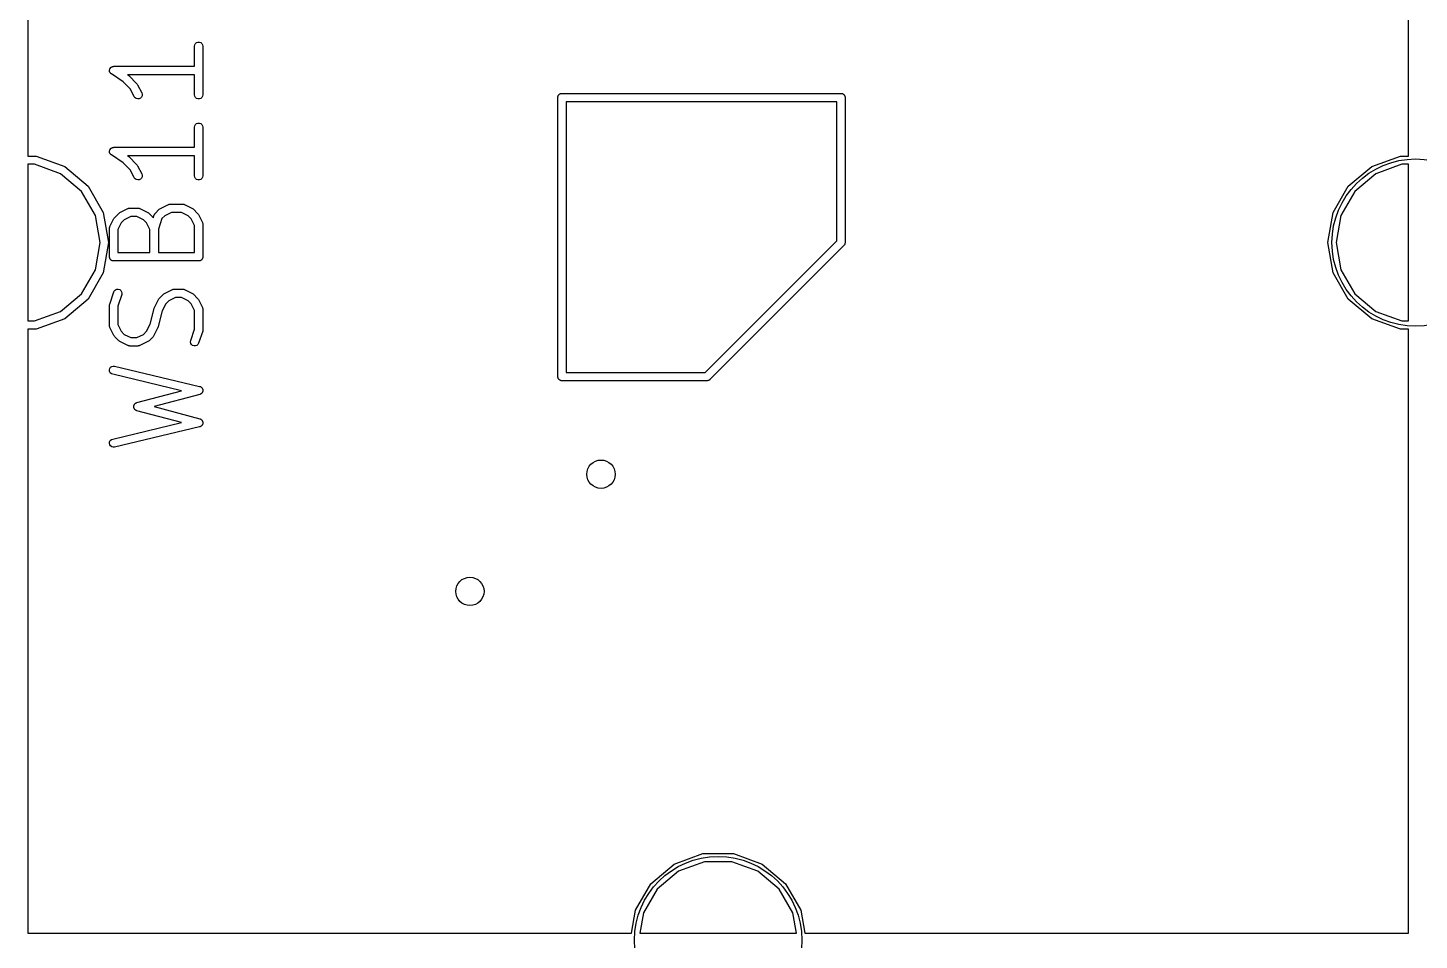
# Model space of a CAD drawing. Extents: x 0 to 102, y -163 to 0.
# Drawn here: x 50.13 to 75.06, y -75 to -58.65 of the extents above; entities that cross this region are included whole.
import ezdxf

# ---------------------------------------------------------------- set-up
doc = ezdxf.new("R2010")
doc.units = 0
doc.header["$MEASUREMENT"] = 0
doc.layers.add('BLACK', color=7, linetype='CONTINUOUS')

msp = doc.modelspace()

# ---------------------------------------------------------------- linework, layer by layer
at = {"layer": 'Black'}
for p, q in [((50.127, -50.127), (50.127, -60.9489)), ((74.873, -60.9489), (74.873, -50.127)), ((53.1144, -58.9803), (53.119, -58.9546)), ((53.1144, -59.3407), (53.1144, -58.9803)), ((53.119, -58.9546), (53.132, -58.9321)), ((53.132, -58.9321), (53.1519, -58.9153)), ((53.1519, -58.9153), (53.1764, -58.9064)), ((53.1764, -58.9064), (53.2025, -58.9064)), ((53.2025, -58.9064), (53.2269, -58.9153)), ((53.2269, -58.9153), (53.2469, -58.9321)), ((53.2469, -58.9321), (53.2599, -58.9546)), ((53.2599, -58.9546), (53.2644, -58.9803)), ((53.2644, -58.9803), (53.2644, -59.8511)), ((51.625, -59.3538), (51.6322, -59.3485)), ((51.6322, -59.3485), (51.6362, -59.3473)), ((51.6362, -59.3473), (51.6398, -59.3452)), ((51.6398, -59.3452), (51.6486, -59.3437)), ((51.6486, -59.3437), (51.6572, -59.3412)), ((51.6572, -59.3412), (51.6613, -59.3414)), ((51.6613, -59.3414), (51.6654, -59.3407)), ((51.6654, -59.3407), (53.1144, -59.3407)), ((51.5906, -59.4109), (51.5916, -59.4068)), ((51.5916, -59.4198), (51.5906, -59.4109)), ((51.5916, -59.4027), (51.5946, -59.3943)), ((51.5916, -59.4068), (51.5916, -59.4027)), ((51.5916, -59.4287), (51.5916, -59.4198)), ((51.593, -59.4326), (51.5916, -59.4287)), ((51.5934, -59.4368), (51.593, -59.4326)), ((51.5974, -59.4448), (51.5934, -59.4368)), ((51.5946, -59.3943), (51.5967, -59.3856)), ((51.5967, -59.3856), (51.5991, -59.3821)), ((51.6005, -59.4532), (51.5974, -59.4448)), ((51.5991, -59.3821), (51.6005, -59.3782)), ((51.6005, -59.3782), (51.6062, -59.3714)), ((51.6031, -59.4564), (51.6005, -59.4532)), ((51.605, -59.4601), (51.6031, -59.4564)), ((51.6115, -59.4663), (51.605, -59.4601)), ((51.6062, -59.3714), (51.6112, -59.3639)), ((51.6112, -59.3639), (51.6145, -59.3614)), ((51.6172, -59.4732), (51.6115, -59.4663)), ((51.6145, -59.3614), (51.6172, -59.3583)), ((51.6172, -59.3583), (51.625, -59.3538)), ((51.6208, -59.4752), (51.6172, -59.4732)), ((51.6238, -59.4781), (51.6208, -59.4752)), ((51.8354, -59.6191), (51.6238, -59.4781)), ((53.1144, -59.4907), (51.9131, -59.4907)), ((51.9131, -59.4907), (51.9247, -59.4985)), ((51.9247, -59.4985), (51.9301, -59.5036)), ((51.9301, -59.5036), (51.9362, -59.5078)), ((51.9362, -59.5078), (52.0813, -59.653)), ((53.1144, -59.8511), (53.1144, -59.4907)), ((51.9666, -59.7504), (51.8354, -59.6191)), ((52.0338, -59.8847), (51.9666, -59.7504)), ((52.0813, -59.653), (52.0882, -59.6628)), ((52.0882, -59.6628), (52.0954, -59.6725)), ((52.0954, -59.6725), (52.1679, -59.8176)), ((52.1679, -59.8176), (52.1754, -59.8426)), ((52.1754, -59.8426), (52.1738, -59.8686)), ((59.6425, -59.8518), (59.6476, -59.8476)), ((59.6476, -59.8476), (59.6518, -59.8425)), ((59.6518, -59.8425), (59.6575, -59.8393)), ((59.6575, -59.8393), (59.6625, -59.835)), ((59.6625, -59.835), (59.6687, -59.8328)), ((59.6687, -59.8328), (59.6743, -59.8295)), ((59.6743, -59.8295), (59.6808, -59.8284)), ((59.6808, -59.8284), (59.687, -59.8261)), ((59.687, -59.8261), (59.6935, -59.8261)), ((59.6935, -59.8261), (59.7, -59.825)), ((59.7, -59.825), (64.7, -59.825)), ((64.7, -59.825), (64.7065, -59.8261)), ((64.7065, -59.8261), (64.713, -59.8261)), ((64.713, -59.8261), (64.7192, -59.8284)), ((64.7192, -59.8284), (64.7257, -59.8295)), ((64.7257, -59.8295), (64.7313, -59.8328)), ((64.7313, -59.8328), (64.7375, -59.835)), ((64.7375, -59.835), (64.7425, -59.8393)), ((64.7425, -59.8393), (64.7482, -59.8425)), ((64.7482, -59.8425), (64.7524, -59.8476)), ((64.7524, -59.8476), (64.7575, -59.8518)), ((52.0493, -59.9056), (52.0338, -59.8847)), ((52.071, -59.92), (52.0493, -59.9056)), ((52.0964, -59.926), (52.071, -59.92)), ((52.1222, -59.923), (52.0964, -59.926)), ((52.1455, -59.9114), (52.1222, -59.923)), ((52.1634, -59.8925), (52.1455, -59.9114)), ((52.1738, -59.8686), (52.1634, -59.8925)), ((53.119, -59.8768), (53.1144, -59.8511)), ((53.132, -59.8994), (53.119, -59.8768)), ((53.1519, -59.9161), (53.132, -59.8994)), ((53.1764, -59.925), (53.1519, -59.9161)), ((53.2025, -59.925), (53.1764, -59.925)), ((53.2269, -59.9161), (53.2025, -59.925)), ((53.2469, -59.8994), (53.2269, -59.9161)), ((53.2599, -59.8768), (53.2469, -59.8994)), ((53.2644, -59.8511), (53.2599, -59.8768)), ((59.625, -59.9), (59.6261, -59.8935)), ((59.625, -64.9), (59.625, -59.9)), ((59.6261, -59.887), (59.6284, -59.8808)), ((59.6261, -59.8935), (59.6261, -59.887)), ((59.6284, -59.8808), (59.6295, -59.8743)), ((59.6295, -59.8743), (59.6328, -59.8687)), ((59.6328, -59.8687), (59.635, -59.8625)), ((59.635, -59.8625), (59.6393, -59.8575)), ((59.6393, -59.8575), (59.6425, -59.8518)), ((59.775, -59.975), (59.775, -64.825)), ((64.625, -59.975), (59.775, -59.975)), ((64.625, -62.4689), (64.625, -59.975)), ((64.7575, -59.8518), (64.7607, -59.8575)), ((64.7607, -59.8575), (64.765, -59.8625)), ((64.765, -59.8625), (64.7672, -59.8687)), ((64.7672, -59.8687), (64.7705, -59.8743)), ((64.7705, -59.8743), (64.7716, -59.8808)), ((64.7716, -59.8808), (64.7739, -59.887)), ((64.7739, -59.887), (64.7739, -59.8935)), ((64.7739, -59.8935), (64.775, -59.9)), ((64.775, -59.9), (64.775, -62.5)), ((53.1144, -60.4317), (53.119, -60.4061)), ((53.1144, -60.7921), (53.1144, -60.4317)), ((53.119, -60.4061), (53.132, -60.3835)), ((53.132, -60.3835), (53.1519, -60.3668)), ((53.1519, -60.3668), (53.1764, -60.3579)), ((53.1764, -60.3579), (53.2025, -60.3579)), ((53.2025, -60.3579), (53.2269, -60.3668)), ((53.2269, -60.3668), (53.2469, -60.3835)), ((53.2469, -60.3835), (53.2599, -60.4061)), ((53.2599, -60.4061), (53.2644, -60.4317)), ((53.2644, -60.4317), (53.2644, -61.3026)), ((51.5946, -60.8457), (51.5967, -60.837)), ((51.5967, -60.837), (51.5991, -60.8335)), ((51.5991, -60.8335), (51.6005, -60.8296)), ((51.6005, -60.8296), (51.6062, -60.8228)), ((51.6062, -60.8228), (51.6112, -60.8153)), ((51.6112, -60.8153), (51.6145, -60.8129)), ((51.6145, -60.8129), (51.6172, -60.8097)), ((51.6172, -60.8097), (51.625, -60.8052)), ((51.625, -60.8052), (51.6322, -60.7999)), ((51.6322, -60.7999), (51.6362, -60.7987)), ((51.6362, -60.7987), (51.6398, -60.7967)), ((51.6398, -60.7967), (51.6486, -60.7951)), ((51.6486, -60.7951), (51.6572, -60.7926)), ((51.6572, -60.7926), (51.6613, -60.7929)), ((51.6613, -60.7929), (51.6654, -60.7921)), ((51.6654, -60.7921), (53.1144, -60.7921)), ((50.127, -60.9489), (50.2735, -60.9489)), ((50.2735, -60.9489), (50.7875, -61.136)), ((51.5906, -60.8623), (51.5916, -60.8583)), ((51.5916, -60.8712), (51.5906, -60.8623)), ((51.5916, -60.8541), (51.5946, -60.8457)), ((51.5916, -60.8583), (51.5916, -60.8541)), ((51.5916, -60.8802), (51.5916, -60.8712)), ((51.593, -60.8841), (51.5916, -60.8802)), ((51.5934, -60.8882), (51.593, -60.8841)), ((51.5974, -60.8962), (51.5934, -60.8882)), ((51.6005, -60.9046), (51.5974, -60.8962)), ((51.6031, -60.9078), (51.6005, -60.9046)), ((51.605, -60.9116), (51.6031, -60.9078)), ((51.6115, -60.9177), (51.605, -60.9116)), ((51.6172, -60.9246), (51.6115, -60.9177)), ((51.6208, -60.9267), (51.6172, -60.9246)), ((51.6238, -60.9295), (51.6208, -60.9267)), ((51.8354, -61.0706), (51.6238, -60.9295)), ((51.9666, -61.2019), (51.8354, -61.0706)), ((53.1144, -60.9421), (51.9131, -60.9421)), ((51.9131, -60.9421), (51.9247, -60.9499)), ((51.9247, -60.9499), (51.9301, -60.955)), ((51.9301, -60.955), (51.9362, -60.9593)), ((51.9362, -60.9593), (52.0813, -61.1044)), ((53.1144, -61.3026), (53.1144, -60.9421)), ((74.2125, -61.136), (74.7265, -60.9489)), ((74.7265, -60.9489), (74.873, -60.9489)), ((50.2474, -61.0966), (50.127, -61.0966)), ((50.127, -61.0966), (50.127, -63.9034)), ((50.7125, -61.2659), (50.2474, -61.0966)), ((51.0916, -61.584), (50.7125, -61.2659)), ((50.7875, -61.136), (51.2065, -61.4876)), ((52.0338, -61.3361), (51.9666, -61.2019)), ((52.0493, -61.357), (52.0338, -61.3361)), ((52.0813, -61.1044), (52.0882, -61.1142)), ((52.0882, -61.1142), (52.0954, -61.1239)), ((52.0954, -61.1239), (52.1679, -61.269)), ((52.1738, -61.32), (52.1634, -61.3439)), ((52.1679, -61.269), (52.1754, -61.294)), ((52.1754, -61.294), (52.1738, -61.32)), ((53.119, -61.3282), (53.1144, -61.3026)), ((53.132, -61.3508), (53.119, -61.3282)), ((53.2599, -61.3282), (53.2469, -61.3508)), ((53.2644, -61.3026), (53.2599, -61.3282)), ((73.7935, -61.4876), (74.2125, -61.136)), ((74.2875, -61.2659), (73.9084, -61.584)), ((74.7526, -61.0966), (74.2875, -61.2659)), ((74.873, -61.0966), (74.7526, -61.0966)), ((74.873, -63.9034), (74.873, -61.0966)), ((51.3391, -62.0126), (51.0916, -61.584)), ((51.2065, -61.4876), (51.48, -61.9613)), ((52.071, -61.3714), (52.0493, -61.357)), ((52.0964, -61.3774), (52.071, -61.3714)), ((52.1222, -61.3745), (52.0964, -61.3774)), ((52.1455, -61.3628), (52.1222, -61.3745)), ((52.1634, -61.3439), (52.1455, -61.3628)), ((53.1519, -61.3675), (53.132, -61.3508)), ((53.1764, -61.3764), (53.1519, -61.3675)), ((53.2025, -61.3764), (53.1764, -61.3764)), ((53.2269, -61.3675), (53.2025, -61.3764)), ((53.2469, -61.3508), (53.2269, -61.3675)), ((73.52, -61.9613), (73.7935, -61.4876)), ((73.9084, -61.584), (73.6609, -62.0126)), ((52.5027, -61.8886), (52.6479, -61.8161)), ((52.6479, -61.8161), (52.652, -61.8148)), ((52.652, -61.8148), (52.6558, -61.8127)), ((52.6558, -61.8127), (52.6644, -61.8111)), ((52.6644, -61.8111), (52.6729, -61.8086)), ((52.6729, -61.8086), (52.6772, -61.8089)), ((52.6772, -61.8089), (52.6814, -61.8081)), ((52.6814, -61.8081), (52.8991, -61.8081)), ((52.8991, -61.8081), (52.9034, -61.8089)), ((52.9034, -61.8089), (52.9077, -61.8086)), ((52.9077, -61.8086), (52.9161, -61.8111)), ((52.9161, -61.8111), (52.9248, -61.8127)), ((52.9248, -61.8127), (52.9285, -61.8148)), ((52.9285, -61.8148), (52.9327, -61.8161)), ((52.9327, -61.8161), (53.0778, -61.8886)), ((51.425, -62.5), (51.3391, -62.0126)), ((51.48, -61.9613), (51.575, -62.5)), ((51.5983, -62.2125), (51.6709, -62.0673)), ((51.6709, -62.0673), (51.6781, -62.0577)), ((51.6781, -62.0577), (51.685, -62.0478)), ((51.685, -62.0478), (51.7575, -61.9753)), ((51.7575, -61.9753), (51.7674, -61.9684)), ((51.7674, -61.9684), (51.777, -61.9612)), ((51.777, -61.9612), (51.9222, -61.8886)), ((51.855, -62.0899), (51.7996, -62.1453)), ((51.9734, -62.0307), (51.855, -62.0899)), ((51.9222, -61.8886), (51.9263, -61.8874)), ((51.9263, -61.8874), (51.9301, -61.8852)), ((51.9301, -61.8852), (51.9387, -61.8837)), ((51.9387, -61.8837), (51.9471, -61.8812)), ((51.9471, -61.8812), (51.9515, -61.8815)), ((51.9515, -61.8815), (51.9557, -61.8807)), ((51.9557, -61.8807), (52.1009, -61.8807)), ((52.0832, -62.0307), (51.9734, -62.0307)), ((52.2016, -62.0899), (52.0832, -62.0307)), ((52.1009, -61.8807), (52.1051, -61.8815)), ((52.1051, -61.8815), (52.1094, -61.8812)), ((52.1094, -61.8812), (52.1179, -61.8837)), ((52.1179, -61.8837), (52.1265, -61.8852)), ((52.1265, -61.8852), (52.1303, -61.8874)), ((52.1303, -61.8874), (52.1344, -61.8886)), ((52.1344, -61.8886), (52.2795, -61.9612)), ((52.2569, -62.1453), (52.2016, -62.0899)), ((52.2795, -61.9612), (52.2892, -61.9684)), ((52.2892, -61.9684), (52.299, -61.9753)), ((52.299, -61.9753), (52.3716, -62.0478)), ((52.3716, -62.0478), (52.376, -62.0542)), ((52.376, -62.0542), (52.3926, -62.0046)), ((52.3926, -62.0046), (52.3946, -62.0008)), ((52.3946, -62.0008), (52.3957, -61.9966)), ((52.3957, -61.9966), (52.4008, -61.9894)), ((52.4008, -61.9894), (52.405, -61.9817)), ((52.405, -61.9817), (52.4082, -61.9788)), ((52.4082, -61.9788), (52.4107, -61.9753)), ((52.4107, -61.9753), (52.4833, -61.9027)), ((52.5293, -62.0688), (52.4661, -62.2582)), ((52.4833, -61.9027), (52.4931, -61.8958)), ((52.4931, -61.8958), (52.5027, -61.8886)), ((52.5807, -62.0174), (52.5293, -62.0688)), ((52.6991, -61.9581), (52.5807, -62.0174)), ((52.8814, -61.9581), (52.6991, -61.9581)), ((52.9999, -62.0174), (52.8814, -61.9581)), ((53.0552, -62.0727), (52.9999, -62.0174)), ((53.1144, -62.1911), (53.0552, -62.0727)), ((53.0778, -61.8886), (53.0875, -61.8958)), ((53.0875, -61.8958), (53.0973, -61.9027)), ((53.0973, -61.9027), (53.1699, -61.9753)), ((53.1699, -61.9753), (53.1768, -61.9851)), ((53.1768, -61.9851), (53.1839, -61.9947)), ((53.1839, -61.9947), (53.2565, -62.1399)), ((73.425, -62.5), (73.52, -61.9613)), ((73.6609, -62.0126), (73.575, -62.5)), ((51.5904, -62.246), (51.5912, -62.2417)), ((51.5904, -62.754), (51.5904, -62.246)), ((51.5909, -62.2374), (51.5934, -62.229)), ((51.5912, -62.2417), (51.5909, -62.2374)), ((51.5934, -62.229), (51.595, -62.2203)), ((51.595, -62.2203), (51.5971, -62.2166)), ((51.5971, -62.2166), (51.5983, -62.2125)), ((51.7996, -62.1453), (51.7404, -62.2637)), ((51.7404, -62.2637), (51.7404, -62.679)), ((52.3161, -62.2637), (52.2569, -62.1453)), ((52.3161, -62.679), (52.3161, -62.2637)), ((52.4661, -62.2582), (52.4661, -62.679)), ((53.1144, -62.679), (53.1144, -62.1911)), ((53.2565, -62.1399), (53.2577, -62.144)), ((53.2577, -62.144), (53.2599, -62.1478)), ((53.2599, -62.1478), (53.2614, -62.1564)), ((53.2614, -62.1564), (53.2639, -62.1649)), ((53.2639, -62.1649), (53.2637, -62.1692)), ((53.2637, -62.1692), (53.2644, -62.1734)), ((53.2644, -62.1734), (53.2644, -62.754)), ((51.3391, -62.9874), (51.425, -62.5)), ((51.575, -62.5), (51.48, -63.0387)), ((62.2689, -64.825), (64.625, -62.4689)), ((64.753, -62.553), (62.353, -64.953)), ((64.7549, -62.5503), (64.753, -62.553)), ((64.7575, -62.5482), (64.7549, -62.5503)), ((64.7623, -62.5397), (64.7575, -62.5482)), ((64.768, -62.5317), (64.7623, -62.5397)), ((64.7688, -62.5285), (64.768, -62.5317)), ((64.7705, -62.5257), (64.7688, -62.5285)), ((64.7722, -62.516), (64.7705, -62.5257)), ((64.7747, -62.5065), (64.7722, -62.516)), ((64.775, -62.5), (64.7744, -62.5032)), ((64.7744, -62.5032), (64.7747, -62.5065)), ((73.52, -63.0387), (73.425, -62.5)), ((73.575, -62.5), (73.6609, -62.9874)), ((51.5916, -62.7605), (51.5904, -62.754)), ((51.5916, -62.767), (51.5916, -62.7605)), ((51.5938, -62.7732), (51.5916, -62.767)), ((51.595, -62.7797), (51.5938, -62.7732)), ((51.5982, -62.7853), (51.595, -62.7797)), ((51.6005, -62.7915), (51.5982, -62.7853)), ((51.6047, -62.7965), (51.6005, -62.7915)), ((51.608, -62.8022), (51.6047, -62.7965)), ((51.613, -62.8064), (51.608, -62.8022)), ((51.6172, -62.8115), (51.613, -62.8064)), ((51.6229, -62.8147), (51.6172, -62.8115)), ((51.6279, -62.819), (51.6229, -62.8147)), ((51.6341, -62.8212), (51.6279, -62.819)), ((51.6398, -62.8245), (51.6341, -62.8212)), ((51.6462, -62.8256), (51.6398, -62.8245)), ((51.6524, -62.8279), (51.6462, -62.8256)), ((51.659, -62.8279), (51.6524, -62.8279)), ((51.6654, -62.829), (51.659, -62.8279)), ((53.1894, -62.829), (51.6654, -62.829)), ((51.7404, -62.679), (52.3161, -62.679)), ((52.4661, -62.679), (53.1144, -62.679)), ((53.1959, -62.8279), (53.1894, -62.829)), ((53.2025, -62.8279), (53.1959, -62.8279)), ((53.2086, -62.8256), (53.2025, -62.8279)), ((53.2151, -62.8245), (53.2086, -62.8256)), ((53.2208, -62.8212), (53.2151, -62.8245)), ((53.2269, -62.819), (53.2208, -62.8212)), ((53.232, -62.8147), (53.2269, -62.819)), ((53.2376, -62.8115), (53.232, -62.8147)), ((53.2419, -62.8064), (53.2376, -62.8115)), ((53.2469, -62.8022), (53.2419, -62.8064)), ((53.2502, -62.7965), (53.2469, -62.8022)), ((53.2544, -62.7915), (53.2502, -62.7965)), ((53.2566, -62.7853), (53.2544, -62.7915)), ((53.2599, -62.7797), (53.2566, -62.7853)), ((53.261, -62.7732), (53.2599, -62.7797)), ((53.2633, -62.767), (53.261, -62.7732)), ((53.2644, -62.754), (53.2633, -62.7605)), ((53.2633, -62.7605), (53.2633, -62.767)), ((51.0916, -63.416), (51.3391, -62.9874)), ((51.48, -63.0387), (51.2065, -63.5124)), ((73.7935, -63.5124), (73.52, -63.0387)), ((73.6609, -62.9874), (73.9084, -63.416)), ((51.6987, -63.3432), (51.723, -63.3337)), ((51.723, -63.3337), (51.749, -63.333)), ((51.749, -63.333), (51.7737, -63.3412)), ((52.7246, -63.3388), (52.7283, -63.3367)), ((52.7283, -63.3367), (52.737, -63.3351)), ((52.737, -63.3351), (52.7454, -63.3326)), ((52.7454, -63.3326), (52.7497, -63.3329)), ((52.7497, -63.3329), (52.754, -63.3321)), ((52.754, -63.3321), (52.8991, -63.3321)), ((52.8991, -63.3321), (52.9034, -63.3329)), ((52.9034, -63.3329), (52.9077, -63.3326)), ((52.9077, -63.3326), (52.9161, -63.3351)), ((52.9161, -63.3351), (52.9248, -63.3367)), ((52.9248, -63.3367), (52.9285, -63.3388)), ((50.7125, -63.7341), (51.0916, -63.416)), ((51.2065, -63.5124), (50.7875, -63.864)), ((51.5943, -63.6011), (51.6668, -63.3834)), ((51.6668, -63.3834), (51.6793, -63.3605)), ((51.6793, -63.3605), (51.6987, -63.3432)), ((51.8092, -63.4309), (51.7404, -63.637)), ((51.7737, -63.3412), (51.7941, -63.3574)), ((51.7941, -63.3574), (51.8077, -63.3796)), ((51.8077, -63.3796), (51.813, -63.4051)), ((51.813, -63.4051), (51.8092, -63.4309)), ((52.3966, -63.6639), (52.4692, -63.5187)), ((52.4692, -63.5187), (52.4764, -63.5091)), ((52.4764, -63.5091), (52.4833, -63.4993)), ((52.4833, -63.4993), (52.5558, -63.4267)), ((52.5558, -63.4267), (52.5657, -63.4198)), ((52.5657, -63.4198), (52.5753, -63.4126)), ((52.5753, -63.4126), (52.7205, -63.3401)), ((52.6533, -63.5414), (52.5979, -63.5967)), ((52.7717, -63.4821), (52.6533, -63.5414)), ((52.7205, -63.3401), (52.7246, -63.3388)), ((52.8814, -63.4821), (52.7717, -63.4821)), ((52.9999, -63.5414), (52.8814, -63.4821)), ((52.9285, -63.3388), (52.9327, -63.3401)), ((52.9327, -63.3401), (53.0778, -63.4126)), ((53.0552, -63.5967), (52.9999, -63.5414)), ((53.0778, -63.4126), (53.0875, -63.4198)), ((53.0875, -63.4198), (53.0973, -63.4267)), ((53.0973, -63.4267), (53.1699, -63.4993)), ((53.1699, -63.4993), (53.1768, -63.5091)), ((53.1768, -63.5091), (53.1839, -63.5187)), ((53.1839, -63.5187), (53.2565, -63.6639)), ((74.2125, -63.864), (73.7935, -63.5124)), ((73.9084, -63.416), (74.2875, -63.7341)), ((50.2474, -63.9034), (50.7125, -63.7341)), ((51.5904, -63.6249), (51.5925, -63.613)), ((51.5904, -63.9877), (51.5904, -63.6249)), ((51.5925, -63.613), (51.5943, -63.6011)), ((51.7404, -63.637), (51.7404, -63.97)), ((52.3204, -63.9615), (52.391, -63.6792)), ((52.391, -63.6792), (52.3943, -63.6717)), ((52.3943, -63.6717), (52.3966, -63.6639)), ((52.5345, -63.7236), (52.4639, -64.0059)), ((52.5979, -63.5967), (52.5345, -63.7236)), ((53.1144, -63.7151), (53.0552, -63.5967)), ((53.1144, -64.0481), (53.1144, -63.7151)), ((53.2565, -63.6639), (53.2577, -63.668)), ((53.2577, -63.668), (53.2599, -63.6718)), ((53.2599, -63.6718), (53.2614, -63.6804)), ((53.2614, -63.6804), (53.2639, -63.6889)), ((53.2639, -63.6889), (53.2637, -63.6932)), ((53.2637, -63.6932), (53.2644, -63.6974)), ((53.2644, -63.6974), (53.2644, -64.0603)), ((74.2875, -63.7341), (74.7526, -63.9034)), ((50.127, -63.9034), (50.2474, -63.9034)), ((50.2735, -64.0511), (50.127, -64.0511)), ((50.127, -64.0511), (50.127, -74.873)), ((50.7875, -63.864), (50.2735, -64.0511)), ((51.5912, -63.992), (51.5904, -63.9877)), ((51.5909, -63.9963), (51.5912, -63.992)), ((51.5934, -64.0047), (51.5909, -63.9963)), ((51.595, -64.0134), (51.5934, -64.0047)), ((51.5971, -64.0171), (51.595, -64.0134)), ((51.5983, -64.0213), (51.5971, -64.0171)), ((51.6709, -64.1664), (51.5983, -64.0213)), ((51.7404, -63.97), (51.7996, -64.0884)), ((52.2569, -64.0884), (52.3204, -63.9615)), ((52.4582, -64.0213), (52.3857, -64.1664)), ((52.4606, -64.0134), (52.4582, -64.0213)), ((52.4639, -64.0059), (52.4606, -64.0134)), ((53.0457, -64.2543), (53.1144, -64.0481)), ((53.2606, -64.084), (53.188, -64.3017)), ((53.2623, -64.0721), (53.2606, -64.084)), ((53.2644, -64.0603), (53.2623, -64.0721)), ((74.7265, -64.0511), (74.2125, -63.864)), ((74.873, -64.0511), (74.7265, -64.0511)), ((74.7526, -63.9034), (74.873, -63.9034)), ((74.873, -74.873), (74.873, -64.0511)), ((51.6781, -64.176), (51.6709, -64.1664)), ((51.685, -64.1859), (51.6781, -64.176)), ((51.7575, -64.2585), (51.685, -64.1859)), ((51.7674, -64.2654), (51.7575, -64.2585)), ((51.777, -64.2725), (51.7674, -64.2654)), ((51.9222, -64.3451), (51.777, -64.2725)), ((51.7996, -64.0884), (51.855, -64.1438)), ((51.855, -64.1438), (51.9734, -64.203)), ((51.9734, -64.203), (52.0832, -64.203)), ((52.0832, -64.203), (52.2016, -64.1438)), ((52.2795, -64.2725), (52.1344, -64.3451)), ((52.2016, -64.1438), (52.2569, -64.0884)), ((52.2892, -64.2654), (52.2795, -64.2725)), ((52.299, -64.2585), (52.2892, -64.2654)), ((52.3716, -64.1859), (52.299, -64.2585)), ((52.3785, -64.176), (52.3716, -64.1859)), ((52.3857, -64.1664), (52.3785, -64.176)), ((53.0419, -64.28), (53.0457, -64.2543)), ((53.0471, -64.3056), (53.0419, -64.28)), ((53.0607, -64.3278), (53.0471, -64.3056)), ((53.0811, -64.344), (53.0607, -64.3278)), ((53.1756, -64.3246), (53.1561, -64.3419)), ((53.188, -64.3017), (53.1756, -64.3246)), ((51.9263, -64.3463), (51.9222, -64.3451)), ((51.9301, -64.3485), (51.9263, -64.3463)), ((51.9387, -64.35), (51.9301, -64.3485)), ((51.9471, -64.3525), (51.9387, -64.35)), ((51.9515, -64.3522), (51.9471, -64.3525)), ((51.9557, -64.353), (51.9515, -64.3522)), ((52.1009, -64.353), (51.9557, -64.353)), ((52.1051, -64.3522), (52.1009, -64.353)), ((52.1094, -64.3525), (52.1051, -64.3522)), ((52.1179, -64.35), (52.1094, -64.3525)), ((52.1265, -64.3485), (52.1179, -64.35)), ((52.1303, -64.3463), (52.1265, -64.3485)), ((52.1344, -64.3451), (52.1303, -64.3463)), ((53.1059, -64.3522), (53.0811, -64.344)), ((53.1319, -64.3515), (53.1059, -64.3522)), ((53.1561, -64.3419), (53.1319, -64.3515)), ((51.5906, -64.7816), (51.5966, -64.7562)), ((51.5936, -64.8074), (51.5906, -64.7816)), ((51.6052, -64.8307), (51.5936, -64.8074)), ((51.5966, -64.7562), (51.6109, -64.7345)), ((51.6242, -64.8486), (51.6052, -64.8307)), ((51.6109, -64.7345), (51.6318, -64.7189)), ((51.6318, -64.7189), (51.6568, -64.7115)), ((51.6568, -64.7115), (51.6828, -64.713)), ((51.6828, -64.713), (53.2068, -65.0759)), ((59.775, -64.825), (62.2689, -64.825)), ((51.6481, -64.859), (51.6242, -64.8486)), ((52.8829, -65.153), (51.6481, -64.859)), ((53.2068, -65.0759), (53.2138, -65.0789)), ((53.2138, -65.0789), (53.2212, -65.0809)), ((53.2212, -65.0809), (53.2257, -65.0841)), ((53.2257, -65.0841), (53.2307, -65.0862)), ((59.6261, -64.9065), (59.625, -64.9)), ((59.6261, -64.913), (59.6261, -64.9065)), ((59.6284, -64.9192), (59.6261, -64.913)), ((59.6295, -64.9257), (59.6284, -64.9192)), ((59.6328, -64.9313), (59.6295, -64.9257)), ((59.635, -64.9375), (59.6328, -64.9313)), ((59.6393, -64.9425), (59.635, -64.9375)), ((59.6425, -64.9482), (59.6393, -64.9425)), ((59.6476, -64.9524), (59.6425, -64.9482)), ((59.6518, -64.9575), (59.6476, -64.9524)), ((59.6575, -64.9607), (59.6518, -64.9575)), ((59.6625, -64.965), (59.6575, -64.9607)), ((59.6687, -64.9672), (59.6625, -64.965)), ((59.6743, -64.9705), (59.6687, -64.9672)), ((59.6808, -64.9716), (59.6743, -64.9705)), ((59.687, -64.9739), (59.6808, -64.9716)), ((59.6935, -64.9739), (59.687, -64.9739)), ((59.7, -64.975), (59.6935, -64.9739)), ((62.3, -64.975), (59.7, -64.975)), ((62.3033, -64.9744), (62.3, -64.975)), ((62.3065, -64.9747), (62.3033, -64.9744)), ((62.316, -64.9722), (62.3065, -64.9747)), ((62.3257, -64.9705), (62.316, -64.9722)), ((62.3285, -64.9688), (62.3257, -64.9705)), ((62.3317, -64.968), (62.3285, -64.9688)), ((62.3397, -64.9624), (62.3317, -64.968)), ((62.3482, -64.9575), (62.3397, -64.9624)), ((62.3503, -64.9549), (62.3482, -64.9575)), ((62.353, -64.953), (62.3503, -64.9549)), ((52.0815, -65.3667), (52.8829, -65.153)), ((53.2088, -65.2213), (52.3919, -65.4391)), ((53.2157, -65.2181), (53.2088, -65.2213)), ((53.223, -65.2159), (53.2157, -65.2181)), ((53.2274, -65.2127), (53.223, -65.2159)), ((53.2324, -65.2103), (53.2274, -65.2127)), ((53.2307, -65.0862), (53.2363, -65.0915)), ((53.2378, -65.2049), (53.2324, -65.2103)), ((53.2363, -65.0915), (53.2425, -65.0959)), ((53.2439, -65.2004), (53.2378, -65.2049)), ((53.2425, -65.0959), (53.2457, -65.1004)), ((53.2469, -65.1958), (53.2439, -65.2004)), ((53.2457, -65.1004), (53.2496, -65.1041)), ((53.2508, -65.1919), (53.2469, -65.1958)), ((53.2496, -65.1041), (53.2531, -65.111)), ((53.2541, -65.185), (53.2508, -65.1919)), ((53.2531, -65.111), (53.2574, -65.1172)), ((53.2583, -65.1786), (53.2541, -65.185)), ((53.2574, -65.1172), (53.2588, -65.1225)), ((53.2595, -65.1733), (53.2583, -65.1786)), ((53.2588, -65.1225), (53.2613, -65.1274)), ((53.2618, -65.1684), (53.2595, -65.1733)), ((53.2613, -65.1274), (53.2622, -65.135)), ((53.2625, -65.1607), (53.2618, -65.1684)), ((53.2622, -65.135), (53.2642, -65.1424)), ((53.2643, -65.1533), (53.2625, -65.1607)), ((53.2642, -65.1424), (53.2637, -65.1479)), ((53.2637, -65.1479), (53.2643, -65.1533)), ((52.0261, -65.4327), (52.0278, -65.4263)), ((52.0267, -65.4391), (52.0261, -65.4327)), ((52.0261, -65.4456), (52.0267, -65.4391)), ((52.0278, -65.452), (52.0261, -65.4456)), ((52.0278, -65.4263), (52.0284, -65.4196)), ((52.0284, -65.4586), (52.0278, -65.452)), ((52.0284, -65.4196), (52.0312, -65.4138)), ((52.0312, -65.4645), (52.0284, -65.4586)), ((52.0312, -65.4138), (52.0328, -65.4075)), ((52.0328, -65.4708), (52.0312, -65.4645)), ((52.0328, -65.4075), (52.0367, -65.4021)), ((52.0367, -65.4762), (52.0328, -65.4708)), ((52.0367, -65.4021), (52.0395, -65.3961)), ((52.0395, -65.4822), (52.0367, -65.4762)), ((52.0395, -65.3961), (52.0441, -65.3915)), ((52.0441, -65.4868), (52.0395, -65.4822)), ((52.0441, -65.3915), (52.0478, -65.3862)), ((52.0478, -65.4921), (52.0441, -65.4868)), ((52.0478, -65.3862), (52.0532, -65.3824)), ((52.0532, -65.4959), (52.0478, -65.4921)), ((52.0532, -65.3824), (52.0579, -65.3777)), ((52.0579, -65.5006), (52.0532, -65.4959)), ((52.0579, -65.3777), (52.0638, -65.3749)), ((52.0638, -65.5034), (52.0579, -65.5006)), ((52.0638, -65.3749), (52.0691, -65.3712)), ((52.0691, -65.5071), (52.0638, -65.5034)), ((52.0691, -65.3712), (52.0755, -65.3695)), ((52.0755, -65.5088), (52.0691, -65.5071)), ((52.0755, -65.3695), (52.0815, -65.3667)), ((52.0815, -65.5116), (52.0755, -65.5088)), ((52.8829, -65.7253), (52.0815, -65.5116)), ((52.3919, -65.4391), (53.2088, -65.657)), ((51.6481, -66.0193), (52.8829, -65.7253)), ((53.2068, -65.8024), (51.6828, -66.1652)), ((53.2138, -65.7994), (53.2068, -65.8024)), ((53.2088, -65.657), (53.2157, -65.6602)), ((53.2212, -65.7974), (53.2138, -65.7994)), ((53.2157, -65.6602), (53.223, -65.6624)), ((53.2257, -65.7942), (53.2212, -65.7974)), ((53.223, -65.6624), (53.2274, -65.6656)), ((53.2307, -65.792), (53.2257, -65.7942)), ((53.2274, -65.6656), (53.2324, -65.6679)), ((53.2363, -65.7868), (53.2307, -65.792)), ((53.2324, -65.6679), (53.2378, -65.6733)), ((53.2425, -65.7824), (53.2363, -65.7868)), ((53.2378, -65.6733), (53.2439, -65.6779)), ((53.2457, -65.7779), (53.2425, -65.7824)), ((53.2439, -65.6779), (53.2469, -65.6825)), ((53.2496, -65.7742), (53.2457, -65.7779)), ((53.2469, -65.6825), (53.2508, -65.6863)), ((53.2531, -65.7673), (53.2496, -65.7742)), ((53.2508, -65.6863), (53.2541, -65.6933)), ((53.2574, -65.761), (53.2531, -65.7673)), ((53.2541, -65.6933), (53.2583, -65.6997)), ((53.2588, -65.7558), (53.2574, -65.761)), ((53.2583, -65.6997), (53.2595, -65.705)), ((53.2613, -65.7509), (53.2588, -65.7558)), ((53.2595, -65.705), (53.2618, -65.7099)), ((53.2622, -65.7433), (53.2613, -65.7509)), ((53.2618, -65.7099), (53.2625, -65.7175)), ((53.2642, -65.7359), (53.2622, -65.7433)), ((53.2625, -65.7175), (53.2643, -65.725)), ((53.2643, -65.725), (53.2637, -65.7304)), ((53.2637, -65.7304), (53.2642, -65.7359)), ((51.5906, -66.0967), (51.5936, -66.0708)), ((51.5936, -66.0708), (51.6052, -66.0476)), ((51.6052, -66.0476), (51.6242, -66.0297)), ((51.6242, -66.0297), (51.6481, -66.0193)), ((51.5966, -66.1221), (51.5906, -66.0967)), ((51.6109, -66.1438), (51.5966, -66.1221)), ((51.6318, -66.1593), (51.6109, -66.1438)), ((51.6568, -66.1668), (51.6318, -66.1593)), ((51.6828, -66.1652), (51.6568, -66.1668)), ((61.7125, -73.636), (62.2265, -73.4489)), ((62.2265, -73.4489), (62.7735, -73.4489)), ((62.7735, -73.4489), (63.2875, -73.636)), ((61.2935, -73.9876), (61.7125, -73.636)), ((61.7875, -73.7659), (61.4084, -74.084)), ((62.2526, -73.5966), (61.7875, -73.7659)), ((62.7474, -73.5966), (62.2526, -73.5966)), ((63.2125, -73.7659), (62.7474, -73.5966)), ((63.5916, -74.084), (63.2125, -73.7659)), ((63.2875, -73.636), (63.7065, -73.9876)), ((61.02, -74.4613), (61.2935, -73.9876)), ((63.7065, -73.9876), (63.98, -74.4613)), ((61.4084, -74.084), (61.1609, -74.5126)), ((63.8391, -74.5126), (63.5916, -74.084)), ((60.9474, -74.873), (61.02, -74.4613)), ((61.1609, -74.5126), (61.0974, -74.873)), ((63.9026, -74.873), (63.8391, -74.5126)), ((63.98, -74.4613), (64.0526, -74.873)), ((50.127, -74.873), (60.9474, -74.873)), ((61.0974, -74.873), (63.9026, -74.873)), ((64.0526, -74.873), (74.873, -74.873))]:
    msp.add_line(p, q, dxfattribs=at)
for centre, radius in [((75, -62.5), 1.5), ((60.4, -66.65), 0.254), ((58.05, -68.75), 0.254), ((62.5, -75), 1.5)]:
    msp.add_circle(centre, radius, dxfattribs=at)

doc.saveas('drawing.dxf')
